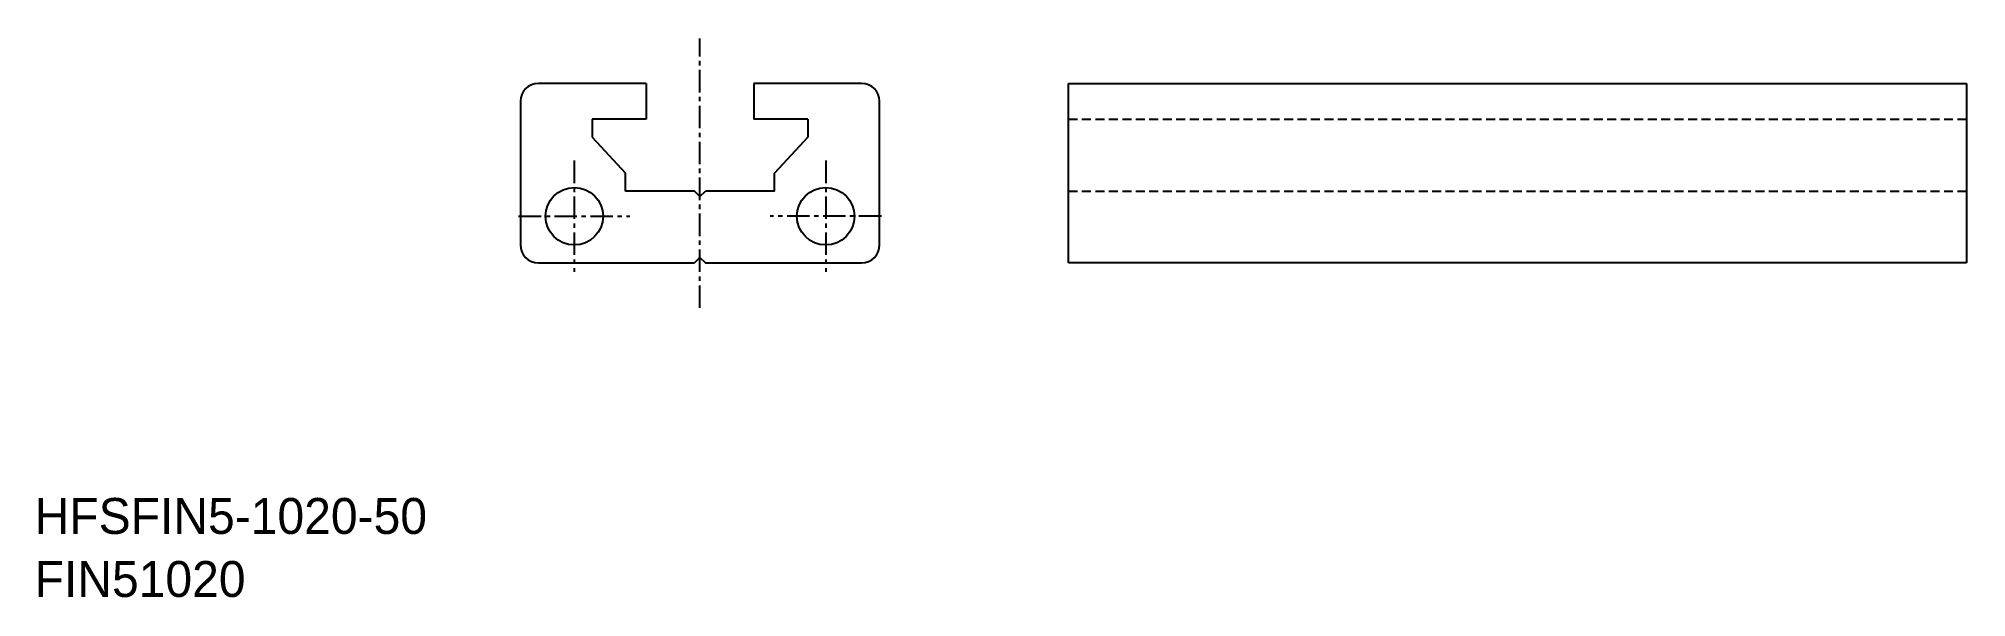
# Model space of a CAD drawing. Extents: x 0 to 108, y 0 to 31.
import ezdxf

# ---------------------------------------------------------------- set-up
doc = ezdxf.new("R2010")
doc.units = 0
doc.linetypes.add('CENTER', pattern=[2, 1.25, -0.25, 0.25, -0.25])
doc.linetypes.add('DASHED', pattern=[0.75, 0.5, -0.25])
doc.layers.get('0').update_dxf_attribs({"linetype": 'CONTINUOUS'})
doc.layers.add('CENTER', color=1, linetype='CENTER')

msp = doc.modelspace()

# ---------------------------------------------------------------- linework, layer by layer
at = {"color": 7, "linetype": 'CONTINUOUS'}
for p, q in [((34.05, 28.6), (28.05, 28.6)), ((34.05, 28.6), (34.05, 26.6)), ((46.05, 28.6), (40.05, 28.6)), ((40.05, 28.6), (40.05, 26.6)), ((57.57, 28.6), (107.57, 28.6)), ((57.57, 18.6), (57.57, 28.6)), ((107.57, 28.6), (107.57, 18.6)), ((27.05, 27.6), (27.05, 19.6)), ((47.05, 19.6), (47.05, 27.6)), ((34.05, 26.6), (31.05, 26.6)), ((31.05, 26.6), (31.05, 25.6)), ((43.05, 26.6), (40.05, 26.6)), ((43.05, 26.6), (43.05, 25.6)), ((31.05, 25.6), (32.9, 23.6)), ((43.05, 25.6), (41.2, 23.6)), ((32.9, 22.6), (32.9, 23.6)), ((36.75, 22.6), (32.9, 22.6)), ((37.05, 22.3), (36.75, 22.6)), ((37.05, 22.3), (37.35, 22.6)), ((41.2, 22.6), (37.35, 22.6)), ((41.2, 22.6), (41.2, 23.6)), ((28.05, 18.6), (36.75, 18.6)), ((37.05, 18.9), (36.75, 18.6)), ((37.05, 18.9), (37.35, 18.6)), ((37.35, 18.6), (46.05, 18.6)), ((107.57, 18.6), (57.57, 18.6))]:
    msp.add_line(p, q, dxfattribs=at)
at = {"color": 3, "linetype": 'DASHED'}
for p, q in [((57.57, 26.6), (107.57, 26.6)), ((57.57, 22.6), (107.57, 22.6))]:
    msp.add_line(p, q, dxfattribs=at)
at = {"color": 7, "linetype": 'CONTINUOUS'}
for centre in [(30.05, 21.2), (44.05, 21.2)]:
    msp.add_circle(centre, 1.6, dxfattribs=at)
for centre, start, end in [((28.05, 27.6), 90, 180), ((46.05, 27.6), 0, 90), ((28.05, 19.6), 180, 270), ((46.05, 19.6), 270, 0)]:
    msp.add_arc(centre, 1, start, end, dxfattribs=at)
at = {"layer": 'CENTER', "color": 1, "linetype": 'CENTER'}
for p, q in [((37.05, 16.1), (37.05, 31.1)), ((30.05, 24.3), (30.05, 18.1)), ((44.05, 24.3), (44.05, 18.1)), ((26.95, 21.2), (33.15, 21.2)), ((47.15, 21.2), (40.95, 21.2))]:
    msp.add_line(p, q, dxfattribs=at)

# ---------------------------------------------------------------- texts
at = {"color": 7, "linetype": 'CONTINUOUS'}
for s, p in [('HFSFIN5-1020-50', (0, 3.51)), ('FIN51020', (0, 0))]:
    msp.add_text(s, height=2, dxfattribs=at).set_placement(p)

doc.saveas('drawing.dxf')
